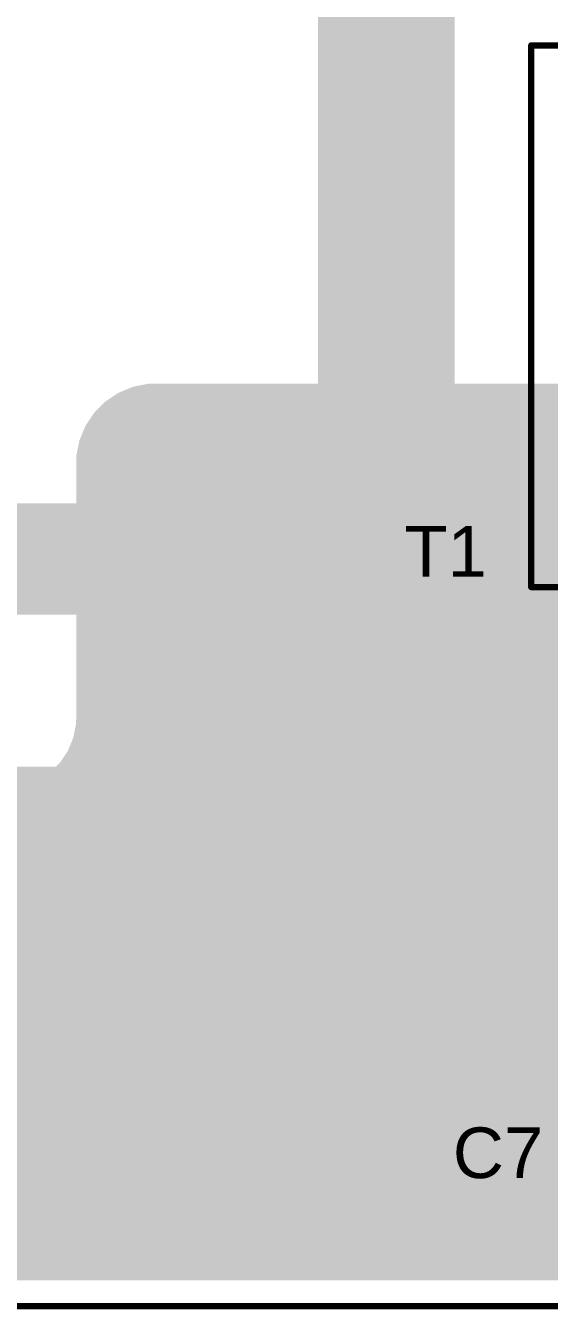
# Model space of a CAD drawing. Header units: inches. Extents: x -38 to 276, y -7 to 269.
# Drawn here: x 47.98 to 58.49, y -6.57 to 19.18 of the extents above; entities that cross this region are included whole.
import ezdxf

# ---------------------------------------------------------------- set-up
doc = ezdxf.new("R2010")
doc.units = ezdxf.units.IN
for name, color, linetype in [('Board Outline', 216, 'Continuous'), ('Bottom Layer', 5, 'Continuous'), ('Bottom Solder', 6, 'Continuous'), ('Multi-Layer', 9, 'Continuous'), ('Pad Holes', 156, 'Continuous'), ('Top Layer', 1, 'Continuous'), ('Top Overlay', 2, 'Continuous'), ('Top Solder', 216, 'Continuous')]:
    doc.layers.add(name, color=color, linetype=linetype)
doc.styles.add('Arial', font='', dxfattribs={"height": 0.2})
doc.styles.get('Arial').set_extended_font_data('Arial')

# ---------------------------------------------------------------- blocks, each defined once
blk = doc.blocks.new('744822301_33')
at = {"layer": 'Bottom Layer'}
h = blk.add_hatch(color=5, dxfattribs=at)
edge = h.paths.add_edge_path()
edge.add_arc((-3.84999992, 2.50000008), 1.10000034, 0, 360)
h = blk.add_hatch(color=5, dxfattribs=at)
edge = h.paths.add_edge_path()
edge.add_arc((3.84999992, 2.50000008), 1.10000034, 0, 360)
h = blk.add_hatch(color=5, dxfattribs=at)
edge = h.paths.add_edge_path()
edge.add_arc((-3.84999992, -2.50000008), 1.10000034, 0, 360)
h = blk.add_hatch(color=5, dxfattribs=at)
edge = h.paths.add_edge_path()
edge.add_arc((3.84999992, -2.50000008), 1.10000034, 0, 360)
at = {"layer": 'Bottom Solder'}
h = blk.add_hatch(color=6, dxfattribs=at)
edge = h.paths.add_edge_path()
edge.add_arc((-3.84999992, 2.50000008), 1.20160034, 0, 360)
h = blk.add_hatch(color=6, dxfattribs=at)
edge = h.paths.add_edge_path()
edge.add_arc((3.84999992, 2.50000008), 1.20160034, 0, 360)
h = blk.add_hatch(color=6, dxfattribs=at)
edge = h.paths.add_edge_path()
edge.add_arc((-3.84999992, -2.50000008), 1.20160034, 0, 360)
h = blk.add_hatch(color=6, dxfattribs=at)
edge = h.paths.add_edge_path()
edge.add_arc((3.84999992, -2.50000008), 1.20160034, 0, 360)
at = {"layer": 'Multi-Layer'}
h = blk.add_hatch(color=9, dxfattribs=at)
edge = h.paths.add_edge_path()
edge.add_arc((-3.84999992, 2.50000008), 1.10000034, 0, 360)
h = blk.add_hatch(color=9, dxfattribs=at)
edge = h.paths.add_edge_path()
edge.add_arc((3.84999992, 2.50000008), 1.10000034, 0, 360)
h = blk.add_hatch(color=9, dxfattribs=at)
edge = h.paths.add_edge_path()
edge.add_arc((-3.84999992, -2.50000008), 1.10000034, 0, 360)
h = blk.add_hatch(color=9, dxfattribs=at)
edge = h.paths.add_edge_path()
edge.add_arc((3.84999992, -2.50000008), 1.10000034, 0, 360)
at = {"layer": 'Pad Holes'}
h = blk.add_hatch(color=7, dxfattribs=at)
edge = h.paths.add_edge_path()
edge.add_arc((-3.84999992, 2.50000008), 0.5499989, 0, 360)
h = blk.add_hatch(color=7, dxfattribs=at)
edge = h.paths.add_edge_path()
edge.add_arc((3.84999992, 2.50000008), 0.5499989, 0, 360)
h = blk.add_hatch(color=7, dxfattribs=at)
edge = h.paths.add_edge_path()
edge.add_arc((-3.84999992, -2.50000008), 0.5499989, 0, 360)
h = blk.add_hatch(color=7, dxfattribs=at)
edge = h.paths.add_edge_path()
edge.add_arc((3.84999992, -2.50000008), 0.5499989, 0, 360)
at = {"layer": 'Top Layer'}
h = blk.add_hatch(color=1, dxfattribs=at)
edge = h.paths.add_edge_path()
edge.add_arc((-3.84999992, 2.50000008), 1.10000034, 0, 360)
h = blk.add_hatch(color=1, dxfattribs=at)
edge = h.paths.add_edge_path()
edge.add_arc((3.84999992, 2.50000008), 1.10000034, 0, 360)
h = blk.add_hatch(color=1, dxfattribs=at)
edge = h.paths.add_edge_path()
edge.add_arc((-3.84999992, -2.50000008), 1.10000034, 0, 360)
h = blk.add_hatch(color=1, dxfattribs=at)
edge = h.paths.add_edge_path()
edge.add_arc((3.84999992, -2.50000008), 1.10000034, 0, 360)
at = {"layer": 'Top Solder'}
h = blk.add_hatch(color=216, dxfattribs=at)
edge = h.paths.add_edge_path()
edge.add_arc((-3.84999992, 2.50000008), 1.20160034, 0, 360)
h = blk.add_hatch(color=216, dxfattribs=at)
edge = h.paths.add_edge_path()
edge.add_arc((3.84999992, 2.50000008), 1.20160034, 0, 360)
h = blk.add_hatch(color=216, dxfattribs=at)
edge = h.paths.add_edge_path()
edge.add_arc((-3.84999992, -2.50000008), 1.20160034, 0, 360)
h = blk.add_hatch(color=216, dxfattribs=at)
edge = h.paths.add_edge_path()
edge.add_arc((3.84999992, -2.50000008), 1.20160034, 0, 360)
at = {"layer": 'Top Overlay', "const_width": 0.127}
for points in [[(7.810200279999999, 5.433199699999999), (-7.810200279999999, 5.433199699999999)], [(-7.810200279999999, 5.433199699999999), (-7.810200279999999, -5.433199699999999)], [(7.810200279999999, 5.433199699999999), (7.810200279999999, -5.433199699999999)], [(7.810200279999999, -5.433199699999999), (-7.810200279999999, -5.433199699999999)]]:
    blk.add_lwpolyline(points, dxfattribs=at)
at = {"layer": 'Top Overlay', "const_width": 0.0635}
for points in [[(-7.84195028, 5.433199699999999, 1), (-7.77845028, 5.433199699999999, 1)], [(-7.84195028, 5.433199699999999, 1), (-7.77845028, 5.433199699999999, 1)], [(7.77845028, 5.433199699999999, 1), (7.84195028, 5.433199699999999, 1)], [(7.77845028, 5.433199699999999, 1), (7.84195028, 5.433199699999999, 1)], [(-7.84195028, -5.433199699999999, 1), (-7.77845028, -5.433199699999999, 1)], [(-7.84195028, -5.433199699999999, 1), (-7.77845028, -5.433199699999999, 1)], [(7.77845028, -5.433199699999999, 1), (7.84195028, -5.433199699999999, 1)], [(7.77845028, -5.433199699999999, 1), (7.84195028, -5.433199699999999, 1)]]:
    blk.add_lwpolyline(points, format="xyb", close=True, dxfattribs=at)
at = {"layer": 'Top Overlay', "style": 'Arial'}
blk.add_text('1', height=1.00000054, rotation=180, dxfattribs=at).set_placement((-5.62799992, -1.94499992))

msp = doc.modelspace()

# ---------------------------------------------------------------- hatches: boundary and pattern name
at = {"layer": 'Bottom Layer'}
h = msp.add_hatch(color=5, dxfattribs=at)
edge = h.paths.add_edge_path()
edge.add_line((53.84800254, 16.36586262), (53.84799745999999, 33.75660508))
edge.add_arc((57.57054333635768, 33.75659938364454), 3.722545876362044, 89.99989220303547, 179.9999123242165, ccw=False)
edge.add_line((57.57055034, 37.47914526), (112.81266744, 37.47914271999999))
edge.add_arc((112.8127062838014, 32.79723766355596), 4.681905056605173, -0.0007551100022737955, 90.00047535903758, ccw=False)
edge.add_line((117.49461134, 32.79717596), (117.49461388, 17.59929932))
edge.add_line((117.49461388, 17.59929932), (117.49461388, -0.8693988200000007))
edge.add_line((117.49461388, -0.86939882), (117.4946215, -1.1671554))
edge.add_line((117.4946215, -1.1671554), (117.41690004, -1.75757332))
edge.add_line((117.41690004, -1.75757332), (117.26277538, -2.33279696))
edge.add_line((117.26277538, -2.33279696), (117.03488658, -2.88298128))
edge.add_line((117.03488658, -2.88298128), (116.73713254, -3.3987105))
edge.add_line((116.73713254, -3.3987105), (116.3746085, -3.871163199999999))
edge.add_line((116.3746085, -3.871163199999999), (115.95351714, -4.29225202))
edge.add_line((115.95351714, -4.29225202), (115.4810619, -4.65477352))
edge.add_line((115.4810619, -4.65477352), (114.96533014, -4.95252502))
edge.add_line((114.96533014, -4.95252502), (114.41514328, -5.18040874))
edge.add_line((114.41514328, -5.18040874), (113.83991964, -5.33452832))
edge.add_line((113.83991964, -5.33452832), (113.24950172, -5.4122447))
edge.add_line((113.24950172, -5.4122447), (112.95175022, -5.41223708))
edge.add_line((112.95175022, -5.41223708), (106.8809394, -5.412234539999999))
edge.add_line((106.8809394, -5.412234539999999), (106.71104896, -5.41223708))
edge.add_line((106.71104896, -5.41223708), (106.3777908, -5.34595324))
edge.add_line((106.3777908, -5.34595324), (106.06386966, -5.21592556))
edge.add_line((106.06386966, -5.21592556), (105.781348, -5.02715276))
edge.add_line((105.781348, -5.02715276), (105.54108178, -4.786886539999999))
edge.add_line((105.54108178, -4.786886539999999), (105.35230898, -4.50436488))
edge.add_line((105.35230898, -4.50436488), (105.2222813, -4.190443739999999))
edge.add_line((105.2222813, -4.190443739999999), (105.15599746, -3.85718558))
edge.add_line((105.15599746, -3.85718558), (105.156, -3.68729514))
edge.add_line((105.156, -3.68729514), (105.15599492, 1.01598222))
edge.add_line((105.15599492, 1.01598222), (105.14988622, 1.14046508))
edge.add_line((105.14988622, 1.14046508), (105.10132142, 1.38465052))
edge.add_line((105.10132142, 1.38465052), (105.0060511, 1.61466784))
edge.add_line((105.0060511, 1.61466784), (104.86773286, 1.82167784))
edge.add_line((104.86773286, 1.82167784), (104.691688, 1.9977227))
edge.add_line((104.691688, 1.9977227), (104.484678, 2.13604094))
edge.add_line((104.484678, 2.13604094), (104.25466068, 2.23131126))
edge.add_line((104.25466068, 2.23131126), (104.01047524, 2.27987606))
edge.add_line((104.01047524, 2.27987606), (103.886, 2.28598476))
edge.add_line((103.886, 2.28598476), (98.05072591999999, 2.28598984))
edge.add_line((98.05072591999999, 2.28598984), (97.91379452, 2.27926138))
edge.add_line((97.91379452, 2.27926138), (97.64519714, 2.22583502))
edge.add_line((97.64519714, 2.22583502), (97.39218519999999, 2.12103208))
edge.add_line((97.39218519999999, 2.12103208), (97.16447928, 1.96888354))
edge.add_line((97.16447928, 1.96888354), (96.97083221999999, 1.77523648))
edge.add_line((96.97083221999999, 1.77523648), (96.81868367999999, 1.54753056))
edge.add_line((96.81868367999999, 1.54753056), (96.71388074, 1.29451862))
edge.add_line((96.71388074, 1.29451862), (96.66045438, 1.02592124))
edge.add_line((96.66045438, 1.02592124), (96.65372846, 0.88899238))
edge.add_line((96.65372846, 0.88899238), (96.65372337999999, -2.73962368))
edge.add_line((96.65372337999999, -2.73962368), (96.65373354, -2.80455878))
edge.add_line((96.65373354, -2.80455878), (96.6284072, -2.9319347))
edge.add_line((96.6284072, -2.9319347), (96.57871463999999, -3.051921759999999))
edge.add_line((96.57871463999999, -3.051921759999999), (96.50656339999999, -3.15990478))
edge.add_line((96.50656339999999, -3.15990478), (96.41473223999999, -3.25173594))
edge.add_line((96.41473223999999, -3.25173594), (96.30674413999999, -3.3238821))
edge.add_line((96.30674413999999, -3.3238821), (96.18675707999999, -3.37357212))
edge.add_line((96.18675707999999, -3.37357212), (96.11673182, -3.38749132))
edge.add_line((96.11673182, -3.38749132), (95.99444606, -3.39888068))
edge.add_line((95.99444606, -3.39888068), (94.33088067999999, -3.39888576))
edge.add_line((94.33088067999999, -3.39888576), (94.2642133, -3.3988883))
edge.add_line((94.2642133, -3.3988883), (94.13343631999999, -3.37287616))
edge.add_line((94.13343631999999, -3.37287616), (94.01024632, -3.32185264))
edge.add_line((94.01024632, -3.32185264), (93.89937785999999, -3.24777354))
edge.add_line((93.89937785999999, -3.24777354), (93.80509306, -3.15348874))
edge.add_line((93.80509306, -3.15348874), (93.73101396, -3.04262028))
edge.add_line((93.73101396, -3.04262028), (93.67999044, -2.91943028))
edge.add_line((93.67999044, -2.91943028), (93.6539783, -2.7886533))
edge.add_line((93.6539783, -2.7886533), (93.65398083999999, -2.72198592))
edge.add_line((93.65398083999999, -2.72198592), (93.65398337999999, 6.976996460000001))
edge.add_line((93.65398337999999, 6.97699646), (93.64966283999999, 7.06491602))
edge.add_line((93.64966283999999, 7.06491602), (93.6153576, 7.23737694))
edge.add_line((93.6153576, 7.23737694), (93.54806538, 7.399832799999999))
edge.add_line((93.54806538, 7.399832799999999), (93.45037443999999, 7.546040280000001))
edge.add_line((93.45037443999999, 7.546040280000001), (93.32603635999999, 7.67037836))
edge.add_line((93.32603635999999, 7.67037836), (93.17982887999999, 7.768069299999999))
edge.add_line((93.17982887999999, 7.768069299999999), (93.01737302, 7.835361519999999))
edge.add_line((93.01737302, 7.835361519999999), (92.84491209999999, 7.869666759999999))
edge.add_line((92.84491209999999, 7.869666759999999), (92.75699253999998, 7.8739873))
edge.add_line((92.75699253999998, 7.8739873), (88.56307916, 7.8739873))
edge.add_line((88.56307916, 7.8739873), (88.40040232, 7.906344359999999))
edge.add_line((88.40040232, 7.906344359999999), (88.24716665999999, 7.96981642))
edge.add_line((88.24716665999999, 7.96981642), (88.10925735999999, 8.06196508))
edge.add_line((88.10925735999999, 8.06196508), (87.9919754, 8.17924704))
edge.add_line((87.9919754, 8.17924704), (87.89982674, 8.317156339999999))
edge.add_line((87.89982674, 8.317156339999999), (87.83635467999999, 8.470392))
edge.add_line((87.83635467999999, 8.470392), (87.80399762, 8.633068839999998))
edge.add_line((87.80399762, 8.633068839999998), (87.80399762, 11.09599508))
edge.add_arc((88.78492963616281, 11.09601360394627), 0.980932016337717, 89.99862131092851, 180.0010819750232, ccw=False)
edge.add_line((88.78495324, 12.07694562), (95.2460249, 12.07694562))
edge.add_arc((95.25472261112463, 10.67795864558026), 1.399014011643525, 0.34892768309782696, 90.35621183565632, ccw=False)
edge.add_line((96.65371067999999, 10.6864785), (96.6537183, 6.810697579999999))
edge.add_line((96.6537183, 6.810697579999999), (96.65960347999999, 6.69085276))
edge.add_line((96.65960347999999, 6.69085276), (96.70635979999999, 6.455765599999999))
edge.add_line((96.70635979999999, 6.455765599999999), (96.79808428, 6.2343157))
edge.add_line((96.79808428, 6.2343157), (96.93124886, 6.03501968))
edge.add_line((96.93124886, 6.03501968), (97.10073797999999, 5.86553056))
edge.add_line((97.10073797999999, 5.86553056), (97.300034, 5.732365979999999))
edge.add_line((97.300034, 5.732365979999999), (97.52148389999999, 5.6406415))
edge.add_line((97.52148389999999, 5.6406415), (97.75657106, 5.59388518))
edge.add_line((97.75657106, 5.59388518), (97.87641588, 5.588))
edge.add_line((97.87641588, 5.588), (114.0573538, 5.588))
edge.add_line((114.0573538, 5.588), (114.16578386, 5.59332638))
edge.add_line((114.16578386, 5.59332638), (114.37847838, 5.63563262))
edge.add_line((114.37847838, 5.63563262), (114.57883358, 5.71862204))
edge.add_line((114.57883358, 5.71862204), (114.75914818, 5.8391044))
edge.add_line((114.75914818, 5.8391044), (114.91249306, 5.99244928))
edge.add_line((114.91249306, 5.99244928), (115.03297542, 6.17276388))
edge.add_line((115.03297542, 6.17276388), (115.11596484, 6.37311908))
edge.add_line((115.11596484, 6.37311908), (115.15827108, 6.5858136))
edge.add_line((115.15827108, 6.5858136), (115.1636, 6.694246199999999))
edge.add_line((115.1636, 6.694246199999999), (115.16359746, 32.45633082))
edge.add_arc((112.6236304800542, 32.45636384002245), 2.539966980160432, 359.9992551446769, 450.0006875595151)
edge.add_line((112.6236, 34.99633082), (58.16112573999999, 34.99632574))
edge.add_arc((58.16107314409156, 33.42644751590844), 1.569878224972626, 89.9980804093428, 180.0019195906572)
edge.add_line((56.59119492, 33.42639492), (56.59119746, 15.29079746))
edge.add_line((56.59119746, 15.29079746), (56.59119492, 9.90599746))
edge.add_line((56.59119492, 9.90599746), (56.59120507999999, 9.65582778))
edge.add_line((56.59120507999999, 9.65582778), (56.49360304, 9.16509978))
edge.add_line((56.49360304, 9.16509978), (56.30214037999999, 8.7028401))
edge.add_line((56.30214037999999, 8.7028401), (56.02416786, 8.286821119999999))
edge.add_line((56.02416786, 8.286821119999999), (55.67037379999999, 7.93302706))
edge.add_line((55.67037379999999, 7.93302706), (55.25435482, 7.655054539999999))
edge.add_line((55.25435482, 7.655054539999999), (54.79209513999999, 7.463591879999999))
edge.add_line((54.79209513999999, 7.463591879999999), (54.30136714, 7.36598984))
edge.add_line((54.30136714, 7.36598984), (54.05119745999999, 7.365999999999999))
edge.add_line((54.05119745999999, 7.365999999999999), (37.42166251999999, 7.366002539999999))
edge.add_arc((37.42164474004358, 8.151020020105218), 0.7850174803065675, 179.9985169193802, 270.00129769908085, ccw=False)
edge.add_line((36.63662726, 8.15104034), (36.6366298, 8.81328438))
edge.add_arc((37.42451673568044, 8.813302904177245), 0.787886935898213, 89.99920702900329, 180.0013470932526, ccw=False)
edge.add_line((37.42452763999999, 9.60118984), (38.2633093, 9.60119492))
edge.add_line((38.2633093, 9.60119492), (52.3807182, 9.6012))
edge.add_line((52.3807182, 9.6012), (52.52453554, 9.60826374))
edge.add_line((52.52453554, 9.60826374), (52.80664571999999, 9.664379959999998))
edge.add_line((52.80664571999999, 9.664379959999998), (53.07238813999999, 9.7744534))
edge.add_line((53.07238813999999, 9.7744534), (53.31154945999999, 9.9342575))
edge.add_line((53.31154945999999, 9.9342575), (53.51493996, 10.137648))
edge.add_line((53.51493996, 10.137648), (53.67474405999999, 10.37680932))
edge.add_line((53.67474405999999, 10.37680932), (53.7848175, 10.64255174))
edge.add_line((53.7848175, 10.64255174), (53.84093372, 10.92466192))
edge.add_line((53.84093372, 10.92466192), (53.848, 11.0684818))
edge.add_line((53.848, 11.0684818), (53.84800254, 16.36586262))
h = msp.add_hatch(color=5, dxfattribs=at)
h.paths.add_polyline_path([(66.81321917999999, 12.0384951), (73.47028485999999, 12.03850018), (73.47029248, 12.03849002), (73.47029248, 12.03849256), (73.58904256, 12.03849764), (73.82198088, 11.99216804), (74.0414064, 11.9012843), (74.23888378, 11.76933892), (74.40682604, 11.6013992), (74.5387765, 11.40392436), (74.62966277999999, 11.18450138), (74.67599746, 10.95156306), (74.67599492, 10.83281298), (74.67599999999999, -4.5945044), (74.67599999999999, -4.731694879999999), (74.6224695, -5.00080026), (74.51747097999998, -5.25429226), (74.36503542, -5.482427439999999), (74.17102005999999, -5.676442799999999), (73.94288488, -5.82887836), (73.68939288, -5.93387688), (73.4202875, -5.98740484), (54.60951994000001, -5.98740484), (41.67359965999999, -5.98740738), (41.58353126, -5.987414999999999), (41.40685648, -5.95228426), (41.24043313999999, -5.88335882), (41.09065696, -5.78328536), (40.96328104, -5.65591198), (40.86320757999999, -5.5061358), (40.7942796, -5.33970992), (40.75914886, -5.16303768), (40.75915647999999, -5.072971819999999), (40.7591514, -2.56076704), (40.75915394, -2.56076704), (40.75914886, -2.5607645), (40.75914378, -2.56070354), (40.75474958, -2.47093486), (40.7493597, -2.44383306), (40.71971536, -2.29471474), (40.6509728, -2.12871812), (40.55116096, -1.97932802), (40.42411778, -1.8522823), (40.27472513999999, -1.75247046), (40.10873106, -1.6837279), (39.93251094, -1.64869622), (39.84267622, -1.64429694), (36.68393475999999, -1.64429186), (36.68393222, -1.64429694), (36.5940975, -1.64869876), (36.41787992, -1.68373552), (36.25188584, -1.75248062), (36.10249828, -1.85229246), (35.9754551, -1.97933564), (35.87564072, -2.12872574), (35.80689562, -2.29471982), (35.7718614, -2.4709374), (35.76745957999999, -2.56077212), (35.76744434, -5.12736338), (35.76743926, -5.12736592), (35.7674545, -5.21207746), (35.7344218, -5.3782468), (35.66959846, -5.53477684), (35.57547876, -5.67565032), (35.45567966, -5.795446879999999), (35.31480618, -5.889566579999999), (35.15827614, -5.95438992), (34.9921068, -5.987422619999999), (34.90739526, -5.98740738), (12.46359458, -5.98740738), (12.33677746, -5.987412459999999), (12.0880124, -5.93793326), (11.85368216, -5.840872239999999), (11.6427885, -5.699960659999999), (11.4634391, -5.52061126), (11.32252752, -5.30972014), (11.22546904, -5.07538736), (11.17598984, -4.8266223), (11.17599492, -4.699805179999999), (11.17599492, 2.90230306), (11.17599492, 3.04165508), (11.23036616, 3.31500988), (11.3370233, 3.57250238), (11.49186678, 3.80424182), (11.68894284, 4.00131788), (11.92068228, 4.15616136), (12.17817478, 4.2628185), (12.45152958, 4.31719228), (49.27599238, 4.31719228), (49.27599746, 4.31718466), (49.276, 4.3171872), (49.41359434, 4.317199899999999), (49.68350236, 4.263529699999999), (49.93774874, 4.15823146), (50.16656464, 4.005346319999999), (50.36115404, 3.81075692), (50.51403664, 3.581941019999999), (50.61933488, 3.3276921), (50.67300508, 3.05778408), (50.67298984, 2.9201872), (50.673, 0.5071922799999999), (50.67972084, 0.37025834), (50.73313958, 0.10165588), (50.83793743999999, -0.15136114), (50.99008344, -0.3790721399999999), (51.18373303999999, -0.57272174), (51.41144404, -0.72487028), (51.66446105999999, -0.82966814), (51.93306351999999, -0.8830868799999999), (52.06999492, -0.88980772), (55.62599746, -0.88980772), (63.88859713999999, -0.8898128), (64.00799238, -0.8898153399999998), (64.00799491999999, -0.8898204200000001), (64.00800253999999, -0.88981788), (64.00800762, -0.8898128), (64.15540127999999, -0.88218772), (64.44442788, -0.8239124999999999), (64.71653046, -0.71036688), (64.96125438, -0.5459171199999999), (65.16918894, -0.33688274), (65.33234583999999, -0.09129522), (65.44445381999999, 0.18140172), (65.50120249999999, 0.4707331199999999), (65.50805034, 0.61817504), (65.50805034, 3.3276921), (65.50805288, 10.6136948), (65.50805542, 10.73331864), (65.50805795999999, 10.73331864), (65.50806049999998, 10.7333288), (65.50805288, 10.73333388), (65.5080478, 10.86187312), (65.55819756, 11.11403162), (65.65657938, 11.35156226), (65.79941373999999, 11.56533374), (65.98120915999999, 11.74712916), (66.19498064, 11.88996606), (66.43251128, 11.98834788), (66.68466978, 12.03850018)])
h.paths.add_polyline_path([(25.28512596, 0.3085211), (24.7934861, 0.3085211), (24.3112925, 0.21260562), (23.857077, 0.02446274), (23.44829448, -0.24867616), (23.1006523, -0.59631834), (22.8275134, -1.00510086), (22.63937052, -1.45931636), (22.54345758, -1.94150996), (22.54345758, -2.43314982), (22.63937052, -2.91534342), (22.8275134, -3.36955892), (23.1006523, -3.77834144), (23.44829448, -4.12598362), (23.857077, -4.39912252), (24.3112925, -4.5872654), (24.7934861, -4.68317834), (25.28512596, -4.68317834), (25.76731956, -4.5872654), (26.22153506, -4.39912252), (26.63031758, -4.12598362), (26.97795976, -3.77834144), (27.25109866, -3.36955892), (27.43924154, -2.91534342), (27.53515702, -2.43314982), (27.53515702, -1.94150996), (27.43924154, -1.45931636), (27.25109866, -1.00510086), (26.97795976, -0.59631834), (26.63031758, -0.24867616), (26.22153506, 0.02446274), (25.76731956, 0.21260562)], flags=0)
at = {"layer": 'Top Layer'}
msp.add_hatch(color=1, dxfattribs=at).paths.add_polyline_path([(50.60716066, 11.99998616), (50.6071632, 11.99999378), (64.77505714, 11.9999887), (64.9520418, 11.99999124), (65.29921154, 11.93093626), (65.62623654, 11.79547806), (65.92055142, 11.59882364), (66.17084555999999, 11.3485295), (66.36749997999999, 11.05421462), (66.50295564, 10.72718962), (66.57201061999999, 10.38001988), (66.57200807999999, 10.20303522), (66.57200554, 10.20303522), (66.57201316, 10.20303014), (66.57201061999999, -4.44410592), (66.57201824, -4.583521439999999), (66.51762921999999, -4.85699816), (66.41093144, -5.1146075), (66.25602192, -5.34645108), (66.05885696, -5.543613499999999), (65.82701338, -5.69852302), (65.56940404, -5.8052208), (65.29592731999999, -5.85960728), (65.1565118, -5.85959966), (46.93703084, -5.85959966), (46.75618538, -5.82362818), (46.58583266, -5.753064439999999), (46.43251825999999, -5.6506237), (46.30213498, -5.520240419999999), (46.19969424, -5.366926019999999), (46.1291305, -5.1965733), (46.09315901999999, -5.015727839999999), (46.09314886, -2.37537752), (46.08902389999999, -2.29118922), (46.05618678, -2.12604604), (45.99176222, -1.97048374), (45.89822164, -1.83048148), (45.77916167999999, -1.71142152), (45.63916196, -1.6178784), (45.48359966, -1.5534513), (45.35114627999999, -1.52711404), (45.31845647999999, -1.52061164), (45.23432406, -1.51648922), (45.23427325999999, -1.51648414), (45.23427072, -1.51647906), (45.23426818, -1.5164816), (41.93777744, -1.51649176), (41.85580148, -1.52051004), (41.69499662, -1.5524861), (41.54352118, -1.61521902), (41.40719937999999, -1.70630342), (41.29126616, -1.82223664), (41.2001843, -1.95855844), (41.13744884, -2.11003388), (41.11344076, -2.23077278), (41.10547278, -2.27083874), (41.10145704, -2.35280962), (41.1014545, -2.35281216), (41.10145704, -2.3528147), (41.10145196, -4.89014516), (41.10145958, -4.98562884), (41.06421302, -5.172930979999999), (40.99113976, -5.349366999999999), (40.88504396, -5.5081551), (40.75000739999999, -5.64319166), (40.5912193, -5.749284919999999), (40.41478328, -5.82236072), (40.25660478, -5.85381354), (40.13199746, -5.85959458), (40.13199492, -5.85959712), (21.85959052, -5.85959966), (21.73165072, -5.85960474), (21.48068602, -5.809693739999999), (21.24428314, -5.711776739999999), (21.03152512, -5.56962056), (20.85058822, -5.3886862), (20.70843204, -5.17592818), (20.61051504, -4.9395253), (20.5606015, -4.6885606), (20.56060658, -4.5606208), (20.56060658, 1.9577431), (20.56060658, 2.14668608), (20.63432754, 2.5173178), (20.7789399, 2.8664408), (20.98888614, 3.18064642), (21.25609414, 3.44785442), (21.57029976, 3.657800659999999), (21.91942276, 3.80241302), (22.29005448, 3.87613652), (47.56413906, 3.87613652), (47.70487538, 3.8830504), (47.9809429, 3.93796266), (48.24099063999999, 4.04567898), (48.47502878, 4.20205916), (48.67406318, 4.401091019999999), (48.83044081999999, 4.63512916), (48.93815713999999, 4.89517944), (48.9930694, 5.17124696), (48.99998074, 5.31198328), (48.99999852, 5.31199852), (49.00000106, 10.39121112), (48.99983341999999, 10.54960806), (49.06134714, 10.86036944), (49.18235019999999, 11.15314254), (49.3581817, 11.41665992), (49.58207508, 11.64077682), (49.84541466, 11.81687248), (50.13806584, 11.93816764), (50.44876626, 11.99999632)])

# ---------------------------------------------------------------- linework, layer by layer
at = {"layer": 'Board Outline', "const_width": 0.127}
msp.add_lwpolyline([(-0.7407046399999999, -6.505341319999999), (112.85929676, -6.505341319999999)], dxfattribs=at)

# ---------------------------------------------------------------- block references
at = {"rotation": 180}
msp.add_blockref('744822301_33', (65.94259608, 13.35367154), dxfattribs=at)

# ---------------------------------------------------------------- texts
at = {"layer": 'Top Overlay', "style": 'Arial'}
for s, p in [('T1', (55.58388679999999, 8.1281651)), ('C7', (56.5576085, -3.9368349))]:
    msp.add_text(s, height=1.016, dxfattribs=at).set_placement(p)

doc.saveas('drawing.dxf')
